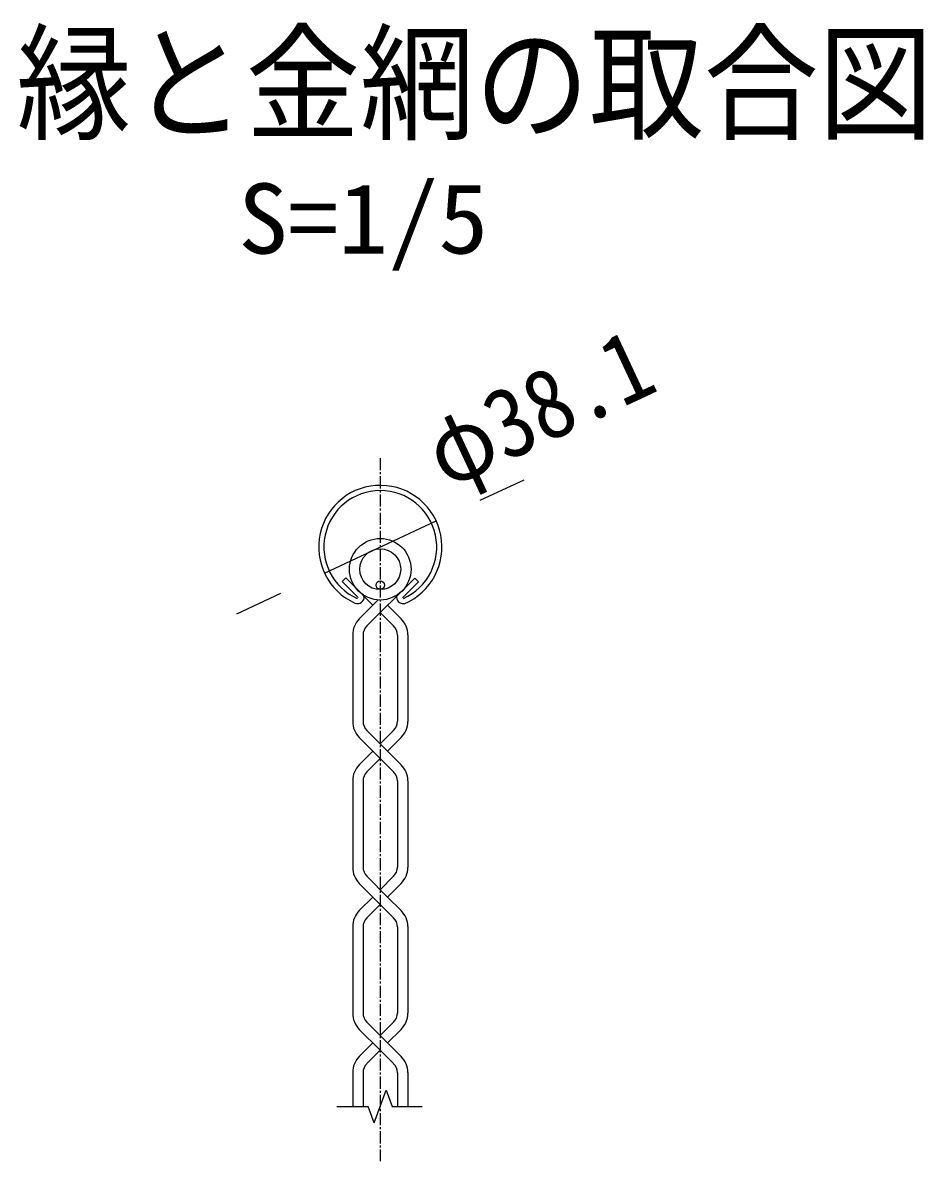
# Model space of a CAD drawing. Units: millimetres, scale not verified, with parts at other scales. Extents: x -5348 to 5454, y -3899 to 2801.
# Drawn here: x 839 to 1953, y 1128 to 2536 of the extents above; entities that cross this region are included whole.
import ezdxf
from ezdxf.enums import TextEntityAlignment as Align

# ---------------------------------------------------------------- set-up
doc = ezdxf.new("R2010")
doc.units = ezdxf.units.MM
doc.header["$LTSCALE"] = 20
doc.linetypes.add('USER1', pattern=[1.125, 0.75, -0.125, 0.125, -0.125])
for name, color, linetype, lineweight in [('0-1_0', 7, 'Continuous', 25), ('0-3_6文字', 7, 'Continuous', 25), ('0-7_中心線', 1, 'USER1', 25), ('0-8_1', 7, 'Continuous', 25)]:
    doc.layers.add(name, color=color, linetype=linetype, lineweight=lineweight)
doc.styles.add('ＭＳ ゴシック', font='')
doc.styles.get('ＭＳ ゴシック').set_extended_font_data('MS Gothic')

msp = doc.modelspace()

# ---------------------------------------------------------------- linework, layer by layer
at = {"layer": '0-1_0', "color": 1}
for p, q in [((1404.78, 1945.61), (1459.13, 1971.03)), ((1212.39, 1855.61), (1350.43, 1920.18)), ((1158.04, 1830.19), (1103.7, 1804.76))]:
    msp.add_line(p, q, dxfattribs=at)
at = {"layer": '0-7_中心線'}
msp.add_line((1281.32, 1997.82), (1281.32, 1128.2), dxfattribs=at)
at = {"layer": '0-8_1'}
for p, q in [((1238.86, 1849.84), (1234.32, 1845.3)), ((1254.2, 1825.42), (1234.32, 1845.3)), ((1259.39, 1829.3), (1238.86, 1849.84)), ((1303.53, 1828.87), (1324.06, 1849.41)), ((1308.72, 1824.99), (1328.6, 1844.87)), ((1324.06, 1849.41), (1328.6, 1844.87)), ((1272.25, 1815.92), (1258.95, 1829.22)), ((1272.25, 1815.92), (1278.7, 1822.37)), ((1255.46, 1799.13), (1272.25, 1815.92)), ((1297.88, 1790.29), (1281.32, 1806.84)), ((1307.19, 1799.13), (1290.4, 1815.92)), ((1247.23, 1779.27), (1247.23, 1672.09)), ((1260.07, 1778.94), (1260.07, 1672.42)), ((1302.58, 1778.94), (1302.58, 1672.42)), ((1315.41, 1779.27), (1315.41, 1672.09)), ((1281.32, 1626.37), (1255.46, 1652.24)), ((1290.4, 1635.44), (1264.77, 1661.08)), ((1281.32, 1644.52), (1297.88, 1661.08)), ((1290.4, 1635.44), (1307.19, 1652.24)), ((1255.46, 1618.65), (1272.25, 1635.44)), ((1307.19, 1618.65), (1290.4, 1635.44)), ((1264.77, 1609.81), (1281.32, 1626.37)), ((1297.88, 1609.81), (1281.32, 1626.37)), ((1247.23, 1598.8), (1247.23, 1491.61)), ((1260.07, 1598.47), (1260.07, 1491.95)), ((1302.58, 1598.47), (1302.58, 1491.95)), ((1315.41, 1598.8), (1315.41, 1491.61)), ((1290.4, 1454.97), (1264.77, 1480.6)), ((1281.32, 1464.05), (1297.88, 1480.6)), ((1281.32, 1445.9), (1255.46, 1471.76)), ((1290.4, 1454.97), (1307.19, 1471.76)), ((1255.46, 1438.18), (1272.25, 1454.97)), ((1307.19, 1438.18), (1290.4, 1454.97)), ((1264.77, 1429.34), (1281.32, 1445.9)), ((1297.88, 1429.34), (1281.32, 1445.9)), ((1247.23, 1418.33), (1247.23, 1311.14)), ((1260.07, 1417.99), (1260.07, 1311.47)), ((1302.58, 1417.99), (1302.58, 1311.47)), ((1315.41, 1418.33), (1315.41, 1311.14)), ((1290.4, 1274.5), (1264.77, 1300.13)), ((1281.32, 1283.57), (1297.88, 1300.13)), ((1281.32, 1265.42), (1255.46, 1291.29)), ((1290.4, 1274.5), (1307.19, 1291.29)), ((1255.46, 1257.7), (1272.25, 1274.5)), ((1307.19, 1257.7), (1290.4, 1274.5)), ((1264.77, 1248.87), (1281.32, 1265.42)), ((1297.88, 1248.87), (1281.32, 1265.42)), ((1247.23, 1237.85), (1247.23, 1195.91)), ((1260.07, 1237.52), (1260.07, 1195.9)), ((1302.58, 1237.52), (1302.58, 1195.9)), ((1315.41, 1237.85), (1315.41, 1195.91))]:
    msp.add_line(p, q, dxfattribs=at)
at = {"layer": '0-8_1', "color": 4}
for p, q in [((1273.92, 1175.55), (1288.73, 1216.26)), ((1288.73, 1216.26), (1296.14, 1195.9)), ((1227.67, 1195.9), (1266.51, 1195.9)), ((1273.92, 1175.55), (1266.51, 1195.9)), ((1296.14, 1195.9), (1333.03, 1195.9))]:
    msp.add_line(p, q, dxfattribs=at)
at = {"layer": '0-8_1'}
msp.add_lwpolyline([(1264.77, 1790.29), (1281.32, 1806.84), (1303.7, 1829.22)], dxfattribs=at)
for centre, radius in [((1281.32, 1860.38), 38.1), ((1281.32, 1860.38), 25.27), ((1281.32, 1840.73), 5.21)]:
    msp.add_circle(centre, radius, dxfattribs=at)
for centre, radius, start, end in [((1281.41, 1887.9), 76.2, 292.92905, 245.65784), ((1281.41, 1887.9), 69.78, 294.33545, 245.82672), ((1253.34, 1825.85), 8.02, 245.55145, 10.65768), ((1309.49, 1825.81), 8.02, 169.34225, 276.63837), ((1275.31, 1779.27), 28.07, 134.99994, 179.99992), ((1276.11, 1778.94), 16.04, 134.99994, 179.99992), ((1286.54, 1778.94), 16.04, 0, 45.00122), ((1287.34, 1779.27), 28.07, 0, 44.99998), ((1275.31, 1672.09), 28.07, 179.99992, 225.00006), ((1276.11, 1672.42), 16.04, 179.99992, 225.0013), ((1286.54, 1672.42), 16.04, 315.00125, 0), ((1287.34, 1672.09), 28.07, 315.00003, 0), ((1275.31, 1598.8), 28.07, 134.99994, 179.99992), ((1276.11, 1598.47), 16.04, 134.99994, 179.99992), ((1286.54, 1598.47), 16.04, 0, 45.00122), ((1287.34, 1598.8), 28.07, 0, 44.99998), ((1275.31, 1491.61), 28.07, 179.99992, 225.00006), ((1276.11, 1491.95), 16.04, 179.99992, 225.0013), ((1286.54, 1491.95), 16.04, 315.00125, 0), ((1287.34, 1491.61), 28.07, 315.00003, 0), ((1275.31, 1418.33), 28.07, 134.99994, 179.99992), ((1287.34, 1418.33), 28.07, 0, 44.99998), ((1276.11, 1417.99), 16.04, 134.99994, 179.99992), ((1286.54, 1417.99), 16.04, 0, 45.00122), ((1275.31, 1311.14), 28.07, 179.99992, 225.00006), ((1276.11, 1311.47), 16.04, 179.99992, 225.0013), ((1286.54, 1311.47), 16.04, 315.00125, 0), ((1287.34, 1311.14), 28.07, 315.00003, 0), ((1275.31, 1237.85), 28.07, 134.99994, 179.99992), ((1287.34, 1237.85), 28.07, 0, 44.99998), ((1276.11, 1237.52), 16.04, 134.99994, 179.99992), ((1286.54, 1237.52), 16.04, 0, 45.00122)]:
    msp.add_arc(centre, radius, start, end, dxfattribs=at)

# ---------------------------------------------------------------- texts
at = {"layer": '0-1_0', "style": 'ＭＳ ゴシック', "width": 0.9}
msp.add_text('φ38.1', height=86.59, rotation=25.069, dxfattribs=at).set_placement((1374.03, 1934.99), align=Align.BOTTOM_LEFT)
at = {"layer": '0-3_6文字', "style": 'ＭＳ ゴシック'}
for s, height, width, p in [('胴縁と金網の取合図', 115.4, 0.9, (689.88, 2369.23)), ('S=1/5', 86.66, 1.05, (1105.59, 2224.81))]:
    msp.add_text(s, height=height, dxfattribs=dict(at, width=width)).set_placement(p, align=Align.BOTTOM_LEFT)

doc.saveas('drawing.dxf')
